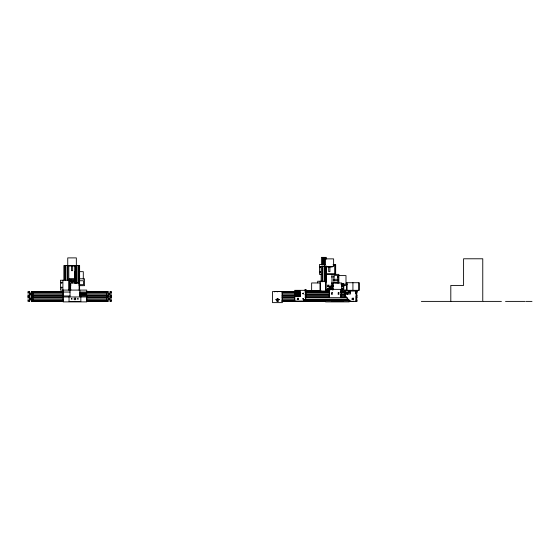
<?xml version="1.0" encoding="UTF-8"?>
<svg xmlns="http://www.w3.org/2000/svg" width="560" height="560" viewBox="0 0 560 560"><rect width="100%" height="100%" fill="white"/><g stroke="black" fill="none" stroke-linecap="round" stroke-linejoin="round"><path stroke-width="0.84" d="M67.746 265.51L67.746 257.894L76.342 257.894L76.37 283.311L76.419 265.51M69.293 290.584L69.293 278.782L75.187 278.782L75.187 281.855L74.697 281.855L74.697 271.656M69.783 279.272L69.783 290.087L69.783 288.421L70.469 289.107M71.428 266L71.428 270.676L72.653 270.676L72.66 266M83.3 279.272L83.3 271.656L79.002 271.656M295.407 291.074L295.407 295.988L300.328 295.988L300.328 291.074L295.407 291.074L295.407 292.747L296.1 292.054L296.821 292.796L296.821 294.266L296.1 295.008L295.407 294.315M297.129 295.988L297.129 294.756M297.08 291.074L296.394 291.76L297.129 292.488L298.606 292.488L299.341 291.76L298.655 291.074L298.606 292.299L297.129 292.299L297.129 291.074M297.227 292.299L297.227 291.074M297.346 292.299L297.346 291.074M297.5 292.299L297.5 291.074M298.235 292.299L298.235 291.074M298.389 292.299L298.389 291.074M298.508 292.299L298.578 291.074M298.606 294.756L298.655 296.31L299.341 296.31M305.732 295.988L305.732 290.332L294.672 290.332L294.672 301.392L294.672 300.167M325.017 266.497L325.017 258.874L333.62 258.874L333.62 266.497L321.153 266.497L321.153 281.75M328.699 266.987L328.699 271.656L329.924 271.656L329.931 266.987M331.975 289.597L331.975 274.358M332.465 289.107L332.465 284.193M333.942 282.863L333.942 275.345L337.876 275.345L337.876 283.178M338.856 283.178L338.856 274.358L325.416 274.358M343.28 284.193L343.28 289.107L341.614 289.107M349.972 301.392L345.058 295.988L345.058 290.332L359.009 290.332L359.009 282.716L346.843 282.716L346.843 290.332L346.843 282.716M345.989 284.193L345.989 275.59L338.366 275.59M348.992 291.074L348.992 294.021L350.462 294.021L350.462 291.074M349.972 291.074L349.972 292.747L349.972 292.054L348.25 292.054M356.118 295.988L356.118 301.392L356.118 291.074L356.118 294.021L355.383 291.074M357.224 291.074L357.224 290.332L357.224 291.074L340.487 291.074M359.009 290.332L359.009 282.716M450.807 301.392L450.807 285.418L463.589 285.418L463.589 258.783L482.762 258.783L482.762 301.392L421.351 301.392M277.536 299.775L278.964 299.523L278.474 299.033L276.605 299.033L276.115 299.775L276.808 300.02M278.964 299.775L278.796 299.355M276.129 299.775L276.283 299.355M320.523 267.12C319.942 267.995 319.697 265.685 320.565 267.204C318.591 267.449 321.657 267.155 319.921 267.323M320.39 272.265C319.963 270.949 320.25 273.063 320.222 271.46C320.369 272.741 319.424 272.524 320.565 271.677M320.082 272.258C318.885 271.201 321.629 271.53 320.18 272.272M320.586 267.092C319.074 267.365 321.167 265.678 319.795 267.204M320.537 271.803L319.767 271.824L320.586 271.796M319.767 266.91L320.18 266.567L319.823 266.763M319.767 271.824L320.138 271.46M278.516 300.965L277.991 301.392L276.563 300.965M72.772 283.024L72.24 282.1L71.708 283.024M297.339 298.137L297.871 299.061L298.403 298.137M320.425 271.649L319.865 271.705L319.991 272.223M352.394 298.137L352.926 299.061L353.458 298.137M319.872 266.805L320.215 267.358M319.928 271.649L319.767 271.978M73.283 281.981L74.011 281.239L74.697 281.932M295.407 292.544L296.884 291.074M298.851 295.988L300.328 294.511L300.328 295.988M303.275 301.392L305.732 298.935L305.732 290.332M305.529 290.584L305.676 290.591M305.039 289.842L305.935 289.842M305.76 289.842L305.795 290.297L305.795 289.842M304.92 289.842L306.068 289.842M325.416 264.53L319.438 264.53L319.438 274.358L321.405 274.358M333.102 264.53L335.664 264.53L335.664 274.358M333.207 265.146L334.922 265.146L334.922 273.742L326.326 273.742L326.326 266M69.097 266L74.767 266M326.368 266.987L332.269 266.987M79.436 278.782L84.532 278.782L84.532 285.663L79.002 285.663M333.207 279.272L337.876 279.272M68.803 280.259L60.445 280.259L60.445 290.087L86.737 290.087L86.737 293.16L79.415 293.16M71.505 280.259L69.657 280.259L69.657 279.272L74.823 279.272L74.823 280.259L71.505 280.875L71.505 280.259L70.763 280.945L71.505 281.673L72.975 281.673L73.717 280.945L73.024 280.259M333.207 280.504L337.876 280.504L337.876 279.125M79.002 280.749L83.545 280.749L83.545 284.683L79.002 284.683M326.074 281.239L317.716 281.239L317.716 282.877M325.633 281.953L326.326 281.953L326.326 274.323M331.975 283.696L333.284 283.696M341.313 283.696L343.777 283.696L343.777 289.597L342.09 289.597M70.469 284.193L69.783 283.5L69.783 286.846L70.469 286.16M340.907 284.193L347.34 284.193M79.233 284.438L79.611 284.438M333.571 285.173L330.799 285.173L331.485 285.859L330.75 286.587L329.273 286.587L328.538 285.859L329.224 285.173L327.551 285.173L327.551 286.846L328.237 286.16L328.965 286.895L328.965 288.372L328.237 289.107L327.551 288.421L327.551 290.087M346.724 285.173L344.022 285.789L344.022 285.173L342.174 285.173L342.174 284.193M333.158 286.16L332.787 286.846L332.15 286.846L331.779 286.16L331.051 286.895L331.051 288.372L331.779 289.107L332.15 288.421L332.787 288.421L333.158 289.107M341.614 286.16L342.3 286.846L342.3 285.173M330.799 289.772L331.485 289.401L330.75 288.673L329.273 288.673L328.538 289.401L329.224 290.087M325.584 290.087L329.889 290.087M340.662 290.087L346.598 290.087M305.445 290.584L320.971 290.584M305.13 291.074L329.273 291.074M305.13 291.389L329.273 291.389M340.487 291.389L345.66 291.389M63.28 291.564L31.241 291.564L31.934 292.25L31.192 292.978L29.722 292.978L28.98 292.25L29.673 291.564L28 291.564L28 293.237L28.686 292.544L29.414 293.286L29.414 294.756L28.686 295.498L28 294.805L28 298.151L28.686 297.465L29.414 298.2L29.414 299.677L28.686 300.412L28 299.726L28 301.392L29.673 301.392L28.98 300.706L29.722 299.985L31.192 299.985L31.934 300.706L31.241 301.392L63.28 301.392M86.695 291.564L108.318 291.564L107.632 292.25L108.374 292.978L109.844 292.978L110.586 292.25L109.893 291.564L111.566 291.564L111.566 293.237L110.88 292.544L110.152 293.286L110.152 294.756L110.88 295.498L111.566 294.805L111.566 298.151L110.88 297.465L110.152 298.2L110.152 299.677L110.88 300.412L111.566 299.726L111.566 301.392L109.893 301.392L110.586 300.706L109.844 299.985L108.374 299.985L107.632 300.706L108.318 301.392L86.695 301.392M299.215 291.564L272.496 291.564L272.496 302.624L282.331 302.624L282.331 291.564M32.914 291.886L63.28 291.886M86.695 291.886L106.652 291.886M274.463 291.886L275.149 291.564M277.41 291.886L276.724 291.564M299.215 291.886L278.397 291.564M63.14 292.054L70.021 292.054M79.856 292.054L86.737 292.054M305.13 292.054L329.273 292.054M340.487 292.054L345.66 292.054M298.606 292.18L297.129 292.299M348.992 292.299L350.462 292.299M355.383 292.299L356.118 292.299M32.914 292.544L63.28 292.544M86.695 292.544L106.652 292.544M281.862 292.544L300.083 292.544M356.356 292.544L357.049 293.237L357.049 291.564M300.328 292.747L299.635 292.054L298.914 292.796L298.914 294.266L299.635 295.008L300.328 294.315L300.328 292.67M63.28 293.237L32.599 293.237L32.228 292.544L31.5 293.286L31.5 294.756L32.599 295.498L32.599 294.805L63.28 294.756M79.758 293.237L106.967 293.237L107.338 292.544L108.066 293.286L108.066 294.756L107.338 295.498L106.967 294.805L79.758 294.805M281.862 293.237L300.083 293.237M305.13 294.266L329.273 294.266M340.487 294.266L348.25 294.266M305.13 294.315L329.273 294.315M340.487 294.315L345.66 294.315M281.862 294.805L300.083 294.756M79.415 294.882L86.737 294.882L86.737 301.889L63.14 301.889L63.14 290.087M297.129 294.882L298.606 294.882M305.13 295.008L329.273 295.008M340.487 295.008L345.66 295.008M32.914 295.498L63.28 295.498M86.695 295.498L106.652 295.498M281.862 295.498L300.083 295.498M356.356 295.498L357.049 294.805L357.049 298.151L356.356 297.465M297.08 295.666L296.394 295.302L297.129 294.574L298.606 294.574L299.341 295.302L298.655 295.666M63.14 295.988L70.021 295.988M79.856 295.988L86.737 295.988M305.13 295.988L329.273 295.988M340.487 295.988L345.66 295.988M296.394 296.31L297.08 295.988M28 296.478L29.673 296.478M31.241 296.478L63.28 296.478M86.695 296.478L108.318 296.478M109.893 296.478L111.566 296.478M281.862 296.478L294.875 296.478M295.407 296.478L300.328 296.478M63.14 296.968L69.16 296.968M80.71 296.968L86.737 296.968M305.13 296.968L329.273 296.968M340.487 296.968L346.521 296.968M32.914 297.465L63.28 297.465M86.695 297.465L106.652 297.465M281.862 297.465L294.875 297.465M305.13 297.661L347.389 297.71M63.28 298.151L32.599 298.151L32.228 297.465L31.5 298.2L31.5 299.677L32.228 300.412L32.599 299.726L63.28 299.677M86.695 298.151L106.967 298.151L107.338 297.465L108.066 298.2L108.066 299.677L107.338 300.412L106.967 299.726L86.695 299.677M281.862 298.2L294.875 298.151M305.13 299.229L348.25 299.229M297.129 299.488L298.606 299.488M352.184 299.488L353.661 299.488M281.862 299.726L294.875 299.677M303.401 299.922L349.111 299.922M32.914 300.412L63.28 300.412M86.695 300.412L106.652 300.412M281.862 300.412L294.875 300.412M356.356 300.412L357.049 299.726L357.049 301.392L349.531 301.392M303.401 300.587L349.972 300.587M303.401 300.902L349.972 300.902M32.914 301.077L63.28 301.077M86.695 301.077L106.652 301.077M281.862 301.077L325.241 301.077M349.531 301.077L352.128 301.392M353.115 301.077L353.801 301.392M356.118 301.147L355.376 301.392M281.862 301.392L325.241 301.392M483.259 301.392L501.41 301.392M505.519 301.392L525.182 301.392M526.099 301.392L532 301.392M331.485 301.518L343.28 301.518M320.215 266.567L320.586 266.875M319.991 267.365L319.83 267.12M298.851 291.074L300.328 292.544M295.407 294.511L296.884 295.988M71.197 281.981L70.469 281.239L69.783 281.932L69.783 280.259M356.734 290.332L356.734 291.074M353.542 298.2L353.542 299.677M352.926 282.716L352.926 290.332M352.128 298.2L352.128 299.677M349.181 300.251L349.181 301.889L325.584 301.889L325.584 300.251M348.621 290.332L348.621 291.074M345.058 290.332L345.058 295.988M342.3 291.809L342.3 288.421L341.978 289.107M341.684 290.584L341.684 282.961L333.081 282.961L333.081 289.737M341.124 297.71L341.124 289.352L329.329 289.352L329.329 297.71M337.876 276.311L337.876 277.55M337.876 280.651L337.876 281.015M337.876 282.443L337.876 283.087M336.525 281.981L336.525 283.087M335.293 281.981L335.293 283.087M335.174 264.53L335.174 274.358M333.942 276.311L333.942 277.333M333.942 282.443L333.942 283.087M333.452 285.495L333.452 285.859M333.452 289.401L333.452 289.772M332.465 285.173L332.465 286.846M332.465 288.421L332.465 290.087M332.346 284.193L332.346 285.173M331.975 276.311L331.975 277.333M331.975 282.443L331.975 283.465M326.326 259.07L326.326 257.376L321.405 257.376L321.405 265.006M326.074 266.497L326.074 291.074M325.752 266.497L325.752 291.074M325.339 257.376L325.339 259.07M325.087 266.497L325.087 281.75M324.912 257.376L324.912 265.006M324.401 266.497L324.401 281.75M323.127 257.376L323.127 265.006M323.078 257.376L323.078 265.006M322.875 266.497L322.826 281.75M322.392 257.376L322.392 265.006M322.14 266.497L322.14 281.75M320.236 290.584L320.236 282.961L311.633 282.961L311.633 290.584M320.173 281.239L320.173 291.074M295.407 292.992L295.407 294.07M294.672 292.992L294.672 294.07M294.672 298.396L294.672 299.481M278.278 299.775L276.801 299.775M277.956 299.033L277.907 300.02M277.851 299.033L277.823 300.02M277.844 301.392L277.844 301.007L277.235 301.392M277.711 299.033L277.634 300.02M277.557 299.033L277.536 300.02M277.403 299.033L277.48 300.02M106.652 291.564L106.652 301.392M80.836 296.359L80.836 301.518L69.041 301.518L69.041 296.359M79.856 290.087L79.856 296.968L70.021 296.968L70.021 290.087M79.611 290.087L79.611 265.51L63.882 265.51L63.882 279.916M79.296 265.51L79.296 290.087M79.24 290.584L79.24 282.961L70.637 282.961L70.637 290.584M78.631 265.51L78.631 283.311M77.945 265.51L77.896 283.311M76.111 265.51L76.111 283.311M75.684 265.51L75.684 283.311M74.697 265.51L74.697 283.311M70.763 284.487L70.763 284.851M70.763 285.495L70.763 285.859M70.763 289.401L70.763 289.772M68.803 265.51L68.803 290.087M67.816 265.51L67.816 279.916M67.389 265.51L67.389 279.916M67.081 265.51L67.13 279.916M65.555 265.51L65.604 279.916M65.296 265.51L65.296 279.916M64.869 265.51L64.869 279.916M62.902 280.259L62.902 290.087M32.914 291.564L32.914 301.392M305.494 289.842L305.487 290.297L305.48 289.842M278.852 299.411L278.908 299.775L278.852 299.411M276.227 299.411L276.206 299.775L276.227 299.411M29.862 293.86C30.618 296.212 31.689 292.208 29.862 293.86M29.862 298.781C30.618 301.126 31.689 297.122 29.862 298.781M61.082 282.555C61.831 284.9 62.902 280.903 61.082 282.555M61.082 287.469C61.831 289.821 62.902 285.817 61.082 287.469M71.512 298.844C71.96 300.251 72.604 297.85 71.512 298.844M77.651 298.844C78.078 300.251 78.785 297.85 77.651 298.844M108.514 293.86C109.27 296.212 110.341 292.208 108.514 293.86M108.514 298.781C109.27 301.126 110.341 297.122 108.514 298.781M297.276 293.37C298.025 295.715 299.096 291.718 297.276 293.37M297.346 298.795C298.011 300.86 298.949 297.339 297.346 298.795M302.75 293.391C303.415 295.456 304.36 291.935 302.75 293.391M302.799 298.809C303.401 300.685 304.262 297.486 302.799 298.809M329.413 287.469C330.169 289.821 331.24 285.817 329.413 287.469M346.99 293.391C347.655 295.456 348.6 291.935 346.99 293.391M352.401 298.795C353.066 300.86 354.004 297.339 352.401 298.795M29.722 295.064L28.98 295.792L29.673 296.163L29.673 296.8L28.98 297.171L29.722 297.892L31.192 297.892L31.934 297.171L31.241 296.8L31.241 296.163L31.934 295.792L31.192 295.064L29.722 295.064M108.374 295.064L107.632 295.792L108.318 296.163L108.318 296.8L107.632 297.171L108.374 297.892L109.844 297.892L110.586 297.171L109.893 296.8L109.893 296.163L110.586 295.792L109.844 295.064L108.374 295.064M329.273 292.747L305.13 292.747L329.273 292.796M332.276 292.67L331.541 292.67L331.541 294.392L332.276 294.392L332.276 292.67M338.912 292.67L338.177 292.67L338.177 294.392L338.912 294.392L338.912 292.67M348.25 292.747L340.487 292.747L348.25 292.796M75.677 298.2L74.2 298.2L74.2 299.677L75.677 299.677L75.677 298.2M324.653 265.006L324.653 257.376L324.604 265.006M277.326 300.02L277.326 299.033L277.263 300.02"/></g></svg>
